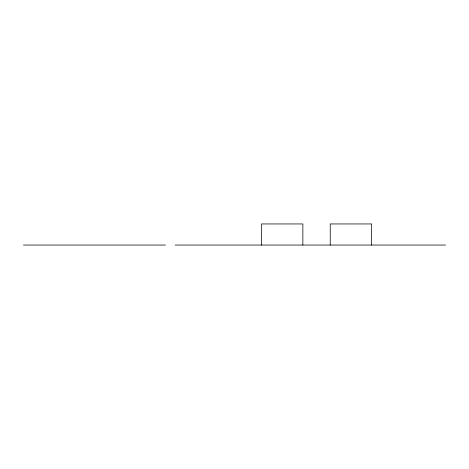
<?xml version="1.0" encoding="UTF-8"?>
<svg xmlns="http://www.w3.org/2000/svg" width="469" height="469" viewBox="0 0 469 469"><rect width="100%" height="100%" fill="white"/><g stroke="black" fill="none" stroke-linecap="round" stroke-linejoin="round"><path stroke-width="0.7" d="M23.45 245.053L165.44 245.053M175.066 245.053L445.55 245.053M371.63 245.053L371.63 223.948L330.229 223.948L330.229 245.053M302.868 245.053L302.868 223.948L261.468 223.948L261.468 245.053"/></g></svg>
